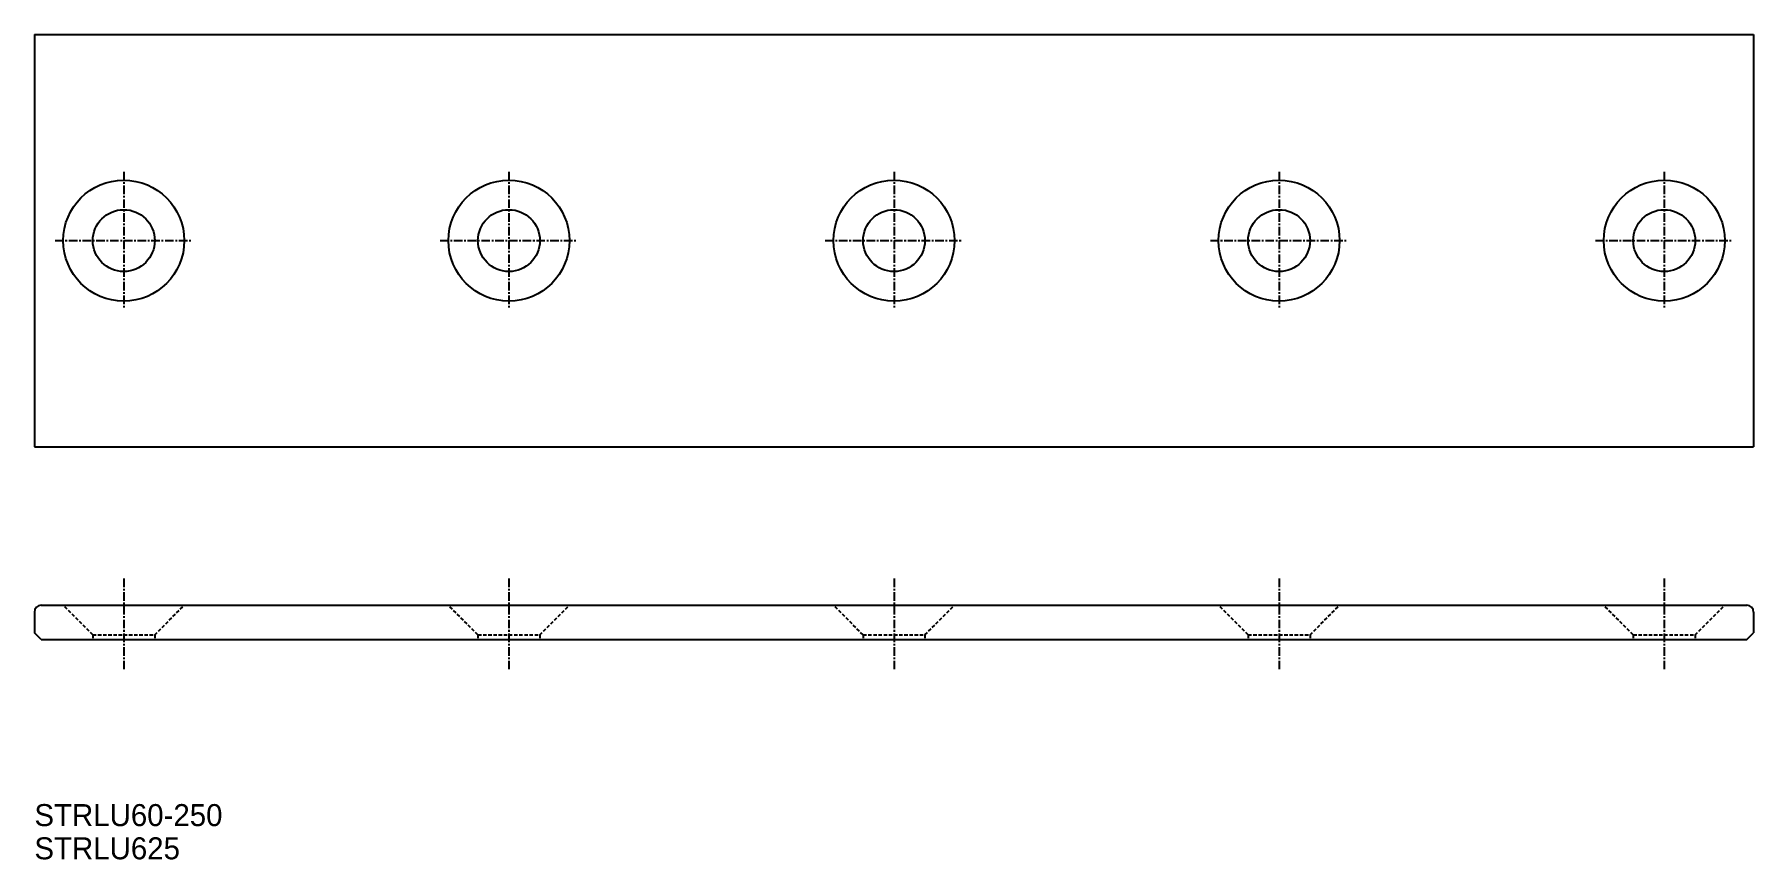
# Model space of a CAD drawing. Extents: x 10 to 260, y 10 to 130.
import ezdxf

# ---------------------------------------------------------------- set-up
doc = ezdxf.new("R2010")
doc.units = 0
doc.linetypes.add('CENTER', pattern=[2, 1.25, -0.25, 0.25, -0.25])
doc.linetypes.add('DASHED', pattern=[0.75, 0.5, -0.25])
doc.layers.get('0').update_dxf_attribs({"linetype": 'CONTINUOUS'})
doc.layers.add('CENTER', color=1, linetype='CENTER')

msp = doc.modelspace()

# ---------------------------------------------------------------- linework, layer by layer
at = {"color": 7, "linetype": 'CONTINUOUS'}
for p, q in [((10, 130), (260, 130)), ((10, 130), (10, 70)), ((260, 130), (260, 70)), ((10, 70), (260, 70)), ((10, 45.96), (10, 42.96)), ((11, 46.96), (259, 46.96)), ((260, 45.96), (260, 42.96)), ((11, 41.96), (10, 42.96)), ((259, 41.96), (260, 42.96)), ((11, 41.96), (259, 41.96))]:
    msp.add_line(p, q, dxfattribs=at)
at = {"color": 3, "linetype": 'DASHED'}
for p, q in [((18.5, 42.66), (14.2, 46.96)), ((27.5, 42.66), (31.8, 46.96)), ((74.5, 42.66), (70.2, 46.96)), ((83.5, 42.66), (87.8, 46.96)), ((130.5, 42.66), (126.2, 46.96)), ((139.5, 42.66), (143.8, 46.96)), ((186.5, 42.66), (182.2, 46.96)), ((195.5, 42.66), (199.8, 46.96)), ((242.5, 42.66), (238.2, 46.96)), ((251.5, 42.66), (255.8, 46.96)), ((18.5, 42.66), (27.5, 42.66)), ((18.5, 42.66), (18.5, 41.96)), ((27.5, 42.66), (27.5, 41.96)), ((74.5, 42.66), (74.5, 41.96)), ((74.5, 42.66), (83.5, 42.66)), ((83.5, 42.66), (83.5, 41.96)), ((130.5, 42.66), (139.5, 42.66)), ((130.5, 42.66), (130.5, 41.96)), ((139.5, 42.66), (139.5, 41.96)), ((186.5, 42.66), (186.5, 41.96)), ((186.5, 42.66), (195.5, 42.66)), ((195.5, 42.66), (195.5, 41.96)), ((242.5, 42.66), (251.5, 42.66)), ((242.5, 42.66), (242.5, 41.96)), ((251.5, 42.66), (251.5, 41.96))]:
    msp.add_line(p, q, dxfattribs=at)
at = {"color": 7, "linetype": 'CONTINUOUS'}
for centre, radius in [((23, 100), 8.8), ((79, 100), 8.8), ((135, 100), 8.8), ((191, 100), 8.8), ((247, 100), 8.8), ((23, 100), 4.5), ((79, 100), 4.5), ((135, 100), 4.5), ((191, 100), 4.5), ((247, 100), 4.5)]:
    msp.add_circle(centre, radius, dxfattribs=at)
for centre, start, end in [((11, 45.96), 90, 180), ((259, 45.96), 0, 90)]:
    msp.add_arc(centre, 1, start, end, dxfattribs=at)
at = {"layer": 'CENTER', "color": 1, "linetype": 'CENTER'}
for p, q in [((23, 110), (23, 90)), ((79, 110), (79, 90)), ((135, 110), (135, 90)), ((191, 110), (191, 90)), ((247, 110), (247, 90)), ((13, 100), (33, 100)), ((69, 100), (89, 100)), ((125, 100), (145, 100)), ((181, 100), (201, 100)), ((237, 100), (257, 100)), ((23, 50.86), (23, 37.68)), ((79, 50.86), (79, 37.68)), ((135, 50.86), (135, 37.68)), ((191, 50.86), (191, 37.68)), ((247, 50.86), (247, 37.68))]:
    msp.add_line(p, q, dxfattribs=at)

# ---------------------------------------------------------------- texts
at = {"color": 7, "linetype": 'CONTINUOUS'}
for s, p in [('STRLU60-250', (10, 14.83)), ('STRLU625', (10, 10))]:
    msp.add_text(s, height=3.2, dxfattribs=at).set_placement(p)

doc.saveas('drawing.dxf')
